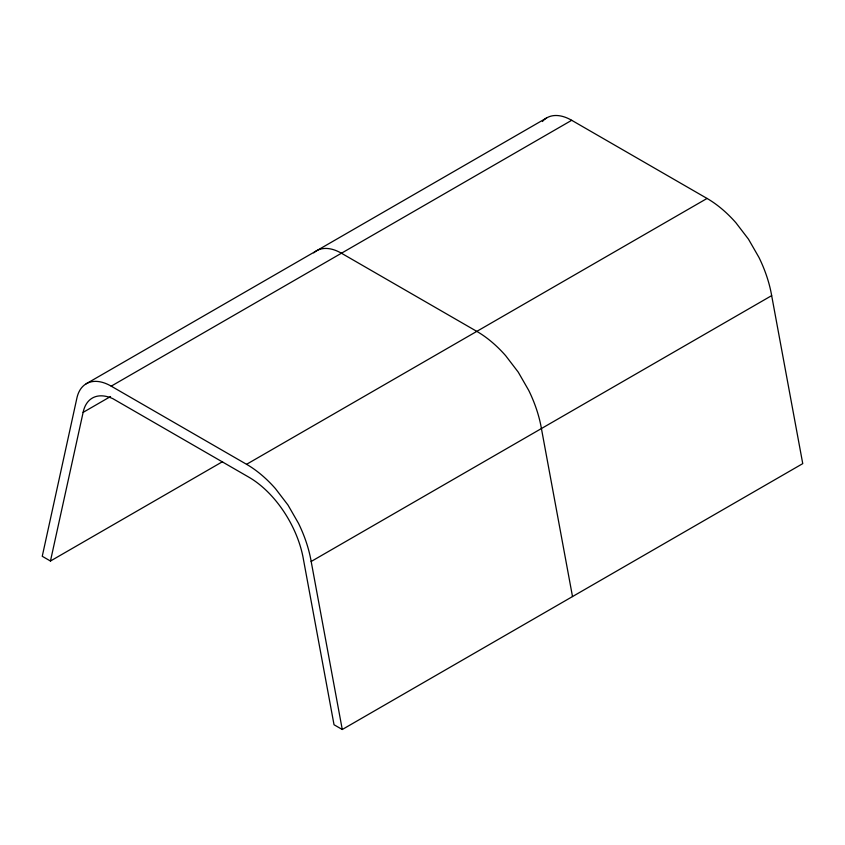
<?xml version="1.0" encoding="UTF-8"?>
<svg xmlns="http://www.w3.org/2000/svg" width="845" height="845" viewBox="0 0 845 845"><rect width="100%" height="100%" fill="white"/><g stroke="black" fill="none" stroke-linecap="round" stroke-linejoin="round"><path stroke-width="1.27" d="M83.127 412.371A47.943 27.674 60 0 1 112.839 398.66L248.831 477.171A79.05 45.641 60 0 1 303.408 559.253L334.029 724.746L342.267 729.499L802.75 463.63L771.665 295.623A93.594 54.038 60 0 0 758.968 257.44L748.48 239.177L735.889 222.731A93.594 54.038 60 0 0 707.054 198.448L571.695 120.296L111.202 386.154A49.718 28.709 60 0 0 76.8 398.523L42.25 556.285L50.457 561.027L83.127 412.371L110.568 396.527M86.105 383.831L546.588 117.973M50.457 561.027L222.573 461.655M111.202 386.154L246.56 464.306L707.054 198.448M342.267 729.499L311.171 561.481L771.665 295.623M572.509 596.57L541.423 428.552A93.594 54.038 60 0 0 528.716 390.369L518.228 372.106L505.648 355.661A93.594 54.038 60 0 0 476.812 331.377L341.443 253.225A49.718 28.709 60 0 0 313.717 252.856M542.405 121.522A49.718 28.709 60 0 1 571.695 120.296M246.56 464.306A93.594 54.038 60 0 1 275.407 488.59L287.987 505.046L298.475 523.298A93.594 54.038 60 0 1 311.171 561.481"/></g></svg>
